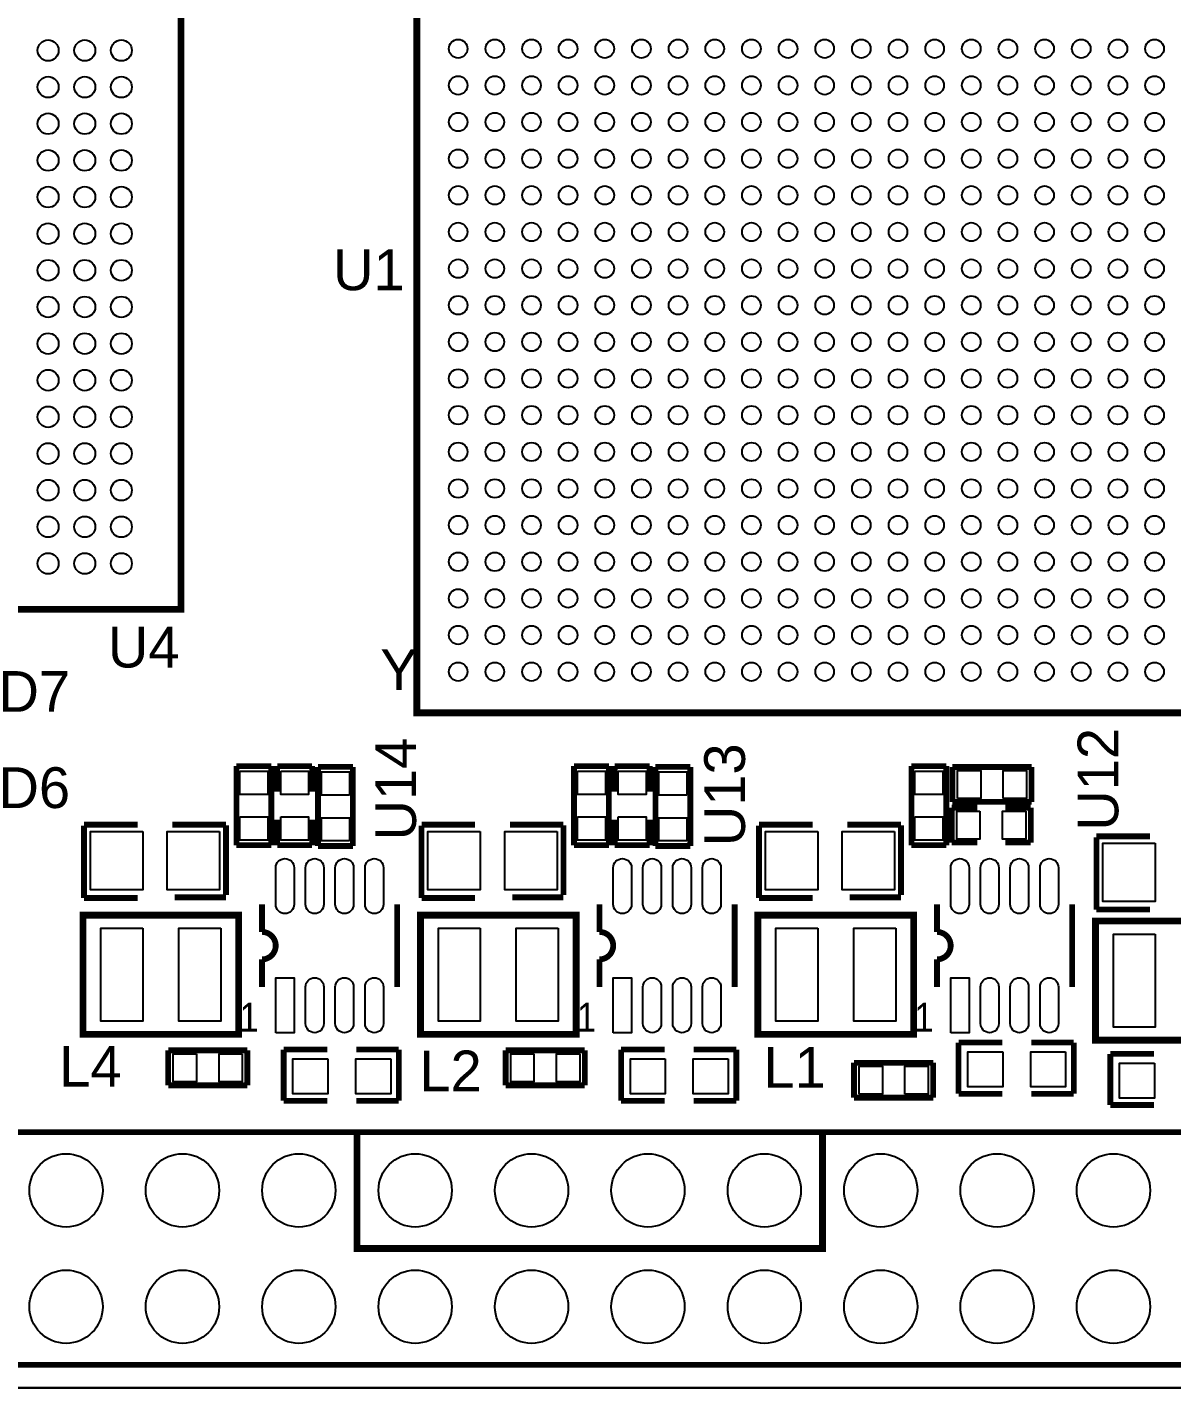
# Model space of a CAD drawing. Extents: x -38 to 87, y 0 to 70.
# Drawn here: x 21.72 to 46.7, y 0 to 29.7 of the extents above; entities that cross this region are included whole.
import ezdxf

# ---------------------------------------------------------------- set-up
doc = ezdxf.new("R2010")
doc.units = 0
for name, color, linetype in [('BG_OUTLINE', 7, 'CONTINUOUS'), ('BG_SILKSCREEN_TOP', 2, 'CONTINUOUS'), ('PG_SILKSCREEN_TOP', 2, 'CONTINUOUS'), ('PIN_TOP', 1, 'CONTINUOUS'), ('RD_SILKSCREEN_TOP', 177, 'CONTINUOUS')]:
    doc.layers.add(name, color=color, linetype=linetype)

msp = doc.modelspace()

# ---------------------------------------------------------------- linework, layer by layer
at = {"layer": 'BG_OUTLINE'}
msp.add_lwpolyline([(84.00001, 0, 0.414211), (85.000008, 0.999998), (85.000008, 54.999992, 0.414213), (84.00001, 55.99999), (0.999998, 55.99999, 0.414214), (0, 54.999992), (0, 0.999998, 0.414212), (0.999998, 0)], format="xyb", close=True, dxfattribs=at)
msp.add_lwpolyline([(84.00001, 0), (0.999998, 0)], dxfattribs=at)
at = {"layer": 'PG_SILKSCREEN_TOP'}
for points, const_width in [([(30.227499, 14.732508), (47.22749, 14.732508), (47.22749, 31.732499), (30.827497, 31.732499), (30.227499, 31.132501), (30.227499, 14.732508)], 0.150012), ([(16.077489, 16.994988), (16.077489, 30.395012), (16.677488, 30.99501), (25.077496, 30.99501), (25.077496, 16.994988), (16.077489, 16.994988)], 0.150012), ([(26.289, 13.571499), (26.289, 11.844299)], 0.127), ([(27.051, 13.571499), (26.289, 13.571499)], 0.127), ([(27.051, 11.844299), (27.051, 13.571499)], 0.127), ([(27.178, 13.571499), (27.178, 13.012699)], 0.127), ([(27.94, 13.571499), (27.178, 13.571499)], 0.127), ([(27.94, 13.012699), (27.94, 13.571499)], 0.127), ([(28.067, 13.555701), (28.067, 11.828501)], 0.127), ([(28.829, 13.555701), (28.067, 13.555701)], 0.127), ([(28.829, 11.828501), (28.829, 13.555701)], 0.127), ([(33.655, 13.571499), (33.655, 11.844299)], 0.127), ([(34.417, 13.571499), (33.655, 13.571499)], 0.127), ([(34.417, 11.844299), (34.417, 13.571499)], 0.127), ([(34.544, 13.571499), (34.544, 13.012699)], 0.127), ([(35.306, 13.571499), (34.544, 13.571499)], 0.127), ([(35.306, 13.012699), (35.306, 13.571499)], 0.127), ([(35.433, 13.555701), (35.433, 11.828501)], 0.127), ([(36.195, 13.555701), (35.433, 13.555701)], 0.127), ([(36.195, 11.828501), (36.195, 13.555701)], 0.127), ([(41.021, 13.571499), (41.021, 11.844299)], 0.127), ([(41.783, 13.571499), (41.021, 13.571499)], 0.127), ([(41.783, 11.844299), (41.783, 13.571499)], 0.127), ([(43.642559, 13.55344), (41.915359, 13.55344)], 0.127), ([(41.915359, 13.55344), (41.915359, 12.79144)], 0.127), ([(43.642559, 12.79144), (43.642559, 13.55344)], 0.127), ([(41.915359, 12.79144), (43.642559, 12.79144)], 0.127), ([(42.458361, 12.66444), (41.899561, 12.66444)], 0.127), ([(41.899561, 12.66444), (41.899561, 11.90244)], 0.127), ([(43.626761, 12.66444), (43.067961, 12.66444)], 0.127), ([(43.626761, 11.90244), (43.626761, 12.66444)], 0.127), ([(22.9616, 12.2936), (24.13, 12.2936)], 0.127), ([(22.9616, 10.6934), (22.9616, 12.2682)], 0.127), ([(26.0604, 12.2936), (24.892, 12.2936)], 0.127), ([(26.0604, 10.7569), (26.0604, 12.2809)], 0.127), ([(27.178, 12.403099), (27.178, 11.844299)], 0.127), ([(27.94, 11.844299), (27.94, 12.403099)], 0.127), ([(30.3276, 12.2936), (31.496, 12.2936)], 0.127), ([(30.3276, 10.6934), (30.3276, 12.2682)], 0.127), ([(33.4264, 12.2936), (32.258, 12.2936)], 0.127), ([(33.4264, 10.7569), (33.4264, 12.2809)], 0.127), ([(34.544, 12.403099), (34.544, 11.844299)], 0.127), ([(35.306, 11.844299), (35.306, 12.403099)], 0.127), ([(37.6936, 12.2936), (38.862, 12.2936)], 0.127), ([(37.6936, 10.6934), (37.6936, 12.2682)], 0.127), ([(40.7924, 12.2936), (39.624, 12.2936)], 0.127), ([(40.7924, 10.7569), (40.7924, 12.2809)], 0.127), ([(26.289, 11.844299), (27.051, 11.844299)], 0.127), ([(27.178, 11.844299), (27.94, 11.844299)], 0.127), ([(28.067, 11.828501), (28.829, 11.828501)], 0.127), ([(33.655, 11.844299), (34.417, 11.844299)], 0.127), ([(34.544, 11.844299), (35.306, 11.844299)], 0.127), ([(35.433, 11.828501), (36.195, 11.828501)], 0.127), ([(41.021, 11.844299), (41.783, 11.844299)], 0.127), ([(41.899561, 11.90244), (42.458361, 11.90244)], 0.127), ([(43.067961, 11.90244), (43.626761, 11.90244)], 0.127), ([(45.0596, 12.0396), (46.228, 12.0396)], 0.127), ([(45.0596, 10.4394), (45.0596, 12.0142)], 0.127), ([(24.13, 10.6934), (22.9616, 10.6934)], 0.127), ([(24.9428, 10.7061), (26.0604, 10.7061)], 0.127), ([(31.496, 10.6934), (30.3276, 10.6934)], 0.127), ([(32.3088, 10.7061), (33.4264, 10.7061)], 0.127), ([(38.862, 10.6934), (37.6936, 10.6934)], 0.127), ([(39.6748, 10.7061), (40.7924, 10.7061)], 0.127), ([(29.796207, 8.752103), (29.796207, 10.551897)], 0.127), ([(37.162207, 8.752103), (37.162207, 10.551897)], 0.127), ([(44.528207, 8.752103), (44.528207, 10.551897)], 0.127), ([(46.228, 10.4394), (45.0596, 10.4394)], 0.127), ([(26.337997, 10.316997), (22.938003, 10.316997), (22.938003, 7.717003), (26.337997, 7.717003), (26.337997, 10.316997)], 0.150012), ([(33.703997, 10.317023), (30.304003, 10.317023), (30.304003, 7.717003), (33.703997, 7.717003), (33.703997, 10.317023)], 0.150012), ([(41.069997, 10.316997), (37.670003, 10.316997), (37.670003, 7.717003), (41.069997, 7.717003), (41.069997, 10.316997)], 0.150012), ([(48.435997, 10.189997), (45.036003, 10.189997), (45.036003, 7.590003), (48.435997, 7.590003), (48.435997, 10.189997)], 0.150012), ([(26.845793, 9.352001), (26.845793, 8.752103)], 0.127), ([(34.211793, 9.352001), (34.211793, 8.752103)], 0.127), ([(41.577793, 9.352001), (41.577793, 8.752103)], 0.127), ([(24.798299, 7.366), (24.798299, 6.604)], 0.127), ([(26.525499, 7.366), (24.798299, 7.366)], 0.127), ([(26.525499, 6.604), (26.525499, 7.366)], 0.127), ([(27.3177, 7.38378), (28.2702, 7.38378)], 0.127), ([(27.3177, 6.26618), (27.3177, 7.38378)], 0.127), ([(29.8323, 7.38378), (28.9052, 7.38378)], 0.127), ([(29.8323, 6.26618), (29.8323, 7.38378)], 0.127), ([(32.164299, 7.366), (32.164299, 6.604)], 0.127), ([(33.891499, 7.366), (32.164299, 7.366)], 0.127), ([(33.891499, 6.604), (33.891499, 7.366)], 0.127), ([(34.6837, 7.38378), (35.6362, 7.38378)], 0.127), ([(34.6837, 6.26618), (34.6837, 7.38378)], 0.127), ([(37.1983, 7.38378), (36.2712, 7.38378)], 0.127), ([(37.1983, 6.26618), (37.1983, 7.38378)], 0.127), ([(42.0497, 7.53618), (43.0022, 7.53618)], 0.127), ([(42.0497, 6.41858), (42.0497, 7.53618)], 0.127), ([(44.5643, 7.53618), (43.6372, 7.53618)], 0.127), ([(44.5643, 6.41858), (44.5643, 7.53618)], 0.127), ([(41.495701, 7.09422), (39.768501, 7.09422)], 0.127), ([(39.768501, 7.09422), (39.768501, 6.33222)], 0.127), ([(41.495701, 6.33222), (41.495701, 7.09422)], 0.127), ([(45.361809, 7.2898), (46.314309, 7.2898)], 0.127), ([(45.361809, 6.1722), (45.361809, 7.2898)], 0.127), ([(24.798299, 6.604), (26.525499, 6.604)], 0.127), ([(32.164299, 6.604), (33.891499, 6.604)], 0.127), ([(28.2702, 6.26618), (27.3177, 6.26618)], 0.127), ([(28.9052, 6.26618), (29.8323, 6.26618)], 0.127), ([(35.6362, 6.26618), (34.6837, 6.26618)], 0.127), ([(36.2712, 6.26618), (37.1983, 6.26618)], 0.127), ([(39.768501, 6.33222), (41.495701, 6.33222)], 0.127), ([(43.0022, 6.41858), (42.0497, 6.41858)], 0.127), ([(43.6372, 6.41858), (44.5643, 6.41858)], 0.127), ([(46.314309, 6.1722), (45.361809, 6.1722)], 0.127), ([(8.600008, 5.579999), (59.400008, 5.579999)], 0.127), ([(39.080008, 5.579999), (39.080008, 3.039999), (28.920008, 3.039999), (28.920008, 5.579999)], 0.150012), ([(59.400008, 0.499999), (8.600008, 0.499999)], 0.127)]:
    msp.add_lwpolyline(points, dxfattribs=dict(at, const_width=const_width))
at = {"layer": 'PG_SILKSCREEN_TOP', "const_width": 0.127}
for points in [[(26.845793, 10.551897), (26.845793, 9.951999, -0.999915), (26.845793, 9.352001)], [(34.211793, 10.551897), (34.211793, 9.951999, -0.999915), (34.211793, 9.352001)], [(41.577793, 10.551897), (41.577793, 9.951999, -0.999915), (41.577793, 9.352001)]]:
    msp.add_lwpolyline(points, format="xyb", dxfattribs=at)
at = {"layer": 'PIN_TOP'}
for points in [[(26.3652, 13.462), (26.9748, 13.462), (26.9748, 12.954), (26.3652, 12.954)], [(27.2542, 13.462), (27.8638, 13.462), (27.8638, 12.954), (27.2542, 12.954)], [(28.7528, 12.938201), (28.1432, 12.938201), (28.1432, 13.446201), (28.7528, 13.446201)], [(33.7312, 13.462), (34.3408, 13.462), (34.3408, 12.954), (33.7312, 12.954)], [(34.6202, 13.462), (35.2298, 13.462), (35.2298, 12.954), (34.6202, 12.954)], [(36.1188, 12.938201), (35.5092, 12.938201), (35.5092, 13.446201), (36.1188, 13.446201)], [(41.0972, 13.462), (41.7068, 13.462), (41.7068, 12.954), (41.0972, 12.954)], [(42.024859, 12.86764), (42.024859, 13.47724), (42.532859, 13.47724), (42.532859, 12.86764)], [(43.02506, 12.86764), (43.02506, 13.47724), (43.53306, 13.47724), (43.53306, 12.86764)], [(42.51706, 12.58824), (42.51706, 11.97864), (42.00906, 11.97864), (42.00906, 12.58824)], [(43.517261, 12.58824), (43.517261, 11.97864), (43.009261, 11.97864), (43.009261, 12.58824)], [(26.3652, 12.461799), (26.9748, 12.461799), (26.9748, 11.953799), (26.3652, 11.953799)], [(27.2542, 12.461799), (27.8638, 12.461799), (27.8638, 11.953799), (27.2542, 11.953799)], [(28.7528, 11.938), (28.1432, 11.938), (28.1432, 12.446), (28.7528, 12.446)], [(33.7312, 12.461799), (34.3408, 12.461799), (34.3408, 11.953799), (33.7312, 11.953799)], [(34.6202, 12.461799), (35.2298, 12.461799), (35.2298, 11.953799), (34.6202, 11.953799)], [(36.1188, 11.938), (35.5092, 11.938), (35.5092, 12.446), (36.1188, 12.446)], [(41.0972, 12.461799), (41.7068, 12.461799), (41.7068, 11.953799), (41.0972, 11.953799)], [(24.2443, 12.1412), (24.2443, 10.8712), (23.1013, 10.8712), (23.1013, 12.1412)], [(25.9207, 12.1412), (25.9207, 10.8712), (24.7777, 10.8712), (24.7777, 12.1412)], [(31.6103, 12.1412), (31.6103, 10.8712), (30.4673, 10.8712), (30.4673, 12.1412)], [(33.2867, 12.1412), (33.2867, 10.8712), (32.1437, 10.8712), (32.1437, 12.1412)], [(38.9763, 12.1412), (38.9763, 10.8712), (37.8333, 10.8712), (37.8333, 12.1412)], [(40.6527, 12.1412), (40.6527, 10.8712), (39.5097, 10.8712), (39.5097, 12.1412)], [(46.3423, 11.8872), (46.3423, 10.6172), (45.1993, 10.6172), (45.1993, 11.8872)], [(24.245189, 10.033), (24.245189, 8.001), (23.330789, 8.001), (23.330789, 10.033)], [(25.945211, 10.033), (25.945211, 8.001), (25.030811, 8.001), (25.030811, 10.033)], [(31.611189, 10.033), (31.611189, 8.001), (30.696789, 8.001), (30.696789, 10.033)], [(33.311211, 10.033), (33.311211, 8.001), (32.396811, 8.001), (32.396811, 10.033)], [(38.977189, 10.033), (38.977189, 8.001), (38.062789, 8.001), (38.062789, 10.033)], [(40.677211, 10.033), (40.677211, 8.001), (39.762811, 8.001), (39.762811, 10.033)], [(46.343189, 9.906), (46.343189, 7.874), (45.428789, 7.874), (45.428789, 9.906)], [(27.145894, 7.752055), (27.145894, 8.951951), (27.545894, 8.951951), (27.545894, 7.752055)], [(34.511894, 7.752055), (34.511894, 8.951951), (34.911894, 8.951951), (34.911894, 7.752055)], [(41.877894, 7.752055), (41.877894, 8.951951), (42.277894, 8.951951), (42.277894, 7.752055)], [(25.415799, 7.2898), (25.415799, 6.6802), (24.907799, 6.6802), (24.907799, 7.2898)], [(26.416, 7.2898), (26.416, 6.6802), (25.908, 6.6802), (25.908, 7.2898)], [(28.2829, 7.18058), (28.2829, 6.41858), (27.5209, 6.41858), (27.5209, 7.18058)], [(29.6545, 7.18058), (29.6545, 6.41858), (28.8925, 6.41858), (28.8925, 7.18058)], [(32.781799, 7.2898), (32.781799, 6.6802), (32.273799, 6.6802), (32.273799, 7.2898)], [(33.782, 7.2898), (33.782, 6.6802), (33.274, 6.6802), (33.274, 7.2898)], [(35.6489, 7.18058), (35.6489, 6.41858), (34.8869, 6.41858), (34.8869, 7.18058)], [(37.0205, 7.18058), (37.0205, 6.41858), (36.2585, 6.41858), (36.2585, 7.18058)], [(43.0149, 7.33298), (43.0149, 6.57098), (42.2529, 6.57098), (42.2529, 7.33298)], [(44.3865, 7.33298), (44.3865, 6.57098), (43.6245, 6.57098), (43.6245, 7.33298)], [(39.878, 6.40842), (39.878, 7.01802), (40.386, 7.01802), (40.386, 6.40842)], [(40.878201, 6.40842), (40.878201, 7.01802), (41.386201, 7.01802), (41.386201, 6.40842)], [(46.327009, 7.0866), (46.327009, 6.3246), (45.565009, 6.3246), (45.565009, 7.0866)]]:
    msp.add_lwpolyline(points, close=True, dxfattribs=at)
for points in [[(27.545894, 11.351946), (27.545894, 10.552049, -1), (27.145894, 10.552049), (27.145894, 11.351946, -1)], [(28.195905, 11.351946), (28.195905, 10.552049, -1), (27.795906, 10.552049), (27.795906, 11.351946, -1)], [(28.846094, 11.351946), (28.846094, 10.552049, -1), (28.446095, 10.552049), (28.446095, 11.351946, -1)], [(29.496106, 11.351946), (29.496106, 10.552049, -1), (29.096106, 10.552049), (29.096106, 11.351946, -1)], [(34.911894, 11.351946), (34.911894, 10.552049, -1), (34.511894, 10.552049), (34.511894, 11.351946, -1)], [(35.561905, 11.351946), (35.561905, 10.552049, -1), (35.161906, 10.552049), (35.161906, 11.351946, -1)], [(36.212094, 11.351946), (36.212094, 10.552049, -1), (35.812095, 10.552049), (35.812095, 11.351946, -1)], [(36.862106, 11.351946), (36.862106, 10.552049, -1), (36.462106, 10.552049), (36.462106, 11.351946, -1)], [(42.277894, 11.351946), (42.277894, 10.552049, -1), (41.877894, 10.552049), (41.877894, 11.351946, -1)], [(42.927905, 11.351946), (42.927905, 10.552049, -1), (42.527906, 10.552049), (42.527906, 11.351946, -1)], [(43.578094, 11.351946), (43.578094, 10.552049, -1), (43.178095, 10.552049), (43.178095, 11.351946, -1)], [(44.228106, 11.351946), (44.228106, 10.552049, -1), (43.828106, 10.552049), (43.828106, 11.351946, -1)], [(28.195905, 8.751951), (28.195905, 7.952054, -1), (27.795906, 7.952054), (27.795906, 8.751951, -1)], [(28.846094, 8.751951), (28.846094, 7.952054, -1), (28.446095, 7.952054), (28.446095, 8.751951, -1)], [(29.496106, 8.751951), (29.496106, 7.952054, -1), (29.096106, 7.952054), (29.096106, 8.751951, -1)], [(35.561905, 8.751951), (35.561905, 7.952054, -1), (35.161906, 7.952054), (35.161906, 8.751951, -1)], [(36.212094, 8.751951), (36.212094, 7.952054, -1), (35.812095, 7.952054), (35.812095, 8.751951, -1)], [(36.862106, 8.751951), (36.862106, 7.952054, -1), (36.462106, 7.952054), (36.462106, 8.751951, -1)], [(42.927905, 8.751951), (42.927905, 7.952054, -1), (42.527906, 7.952054), (42.527906, 8.751951, -1)], [(43.578094, 8.751951), (43.578094, 7.952054, -1), (43.178095, 7.952054), (43.178095, 8.751951, -1)], [(44.228106, 8.751951), (44.228106, 7.952054, -1), (43.828106, 7.952054), (43.828106, 8.751951, -1)]]:
    msp.add_lwpolyline(points, format="xyb", close=True, dxfattribs=at)
for centre, radius in [((22.177502, 29.194989), 0.2286), ((22.9775, 29.194989), 0.2286), ((23.777499, 29.194989), 0.2286), ((31.127497, 29.232479), 0.2032), ((31.927495, 29.232479), 0.2032), ((32.727519, 29.232479), 0.2032), ((33.527517, 29.232479), 0.2032), ((34.327516, 29.232479), 0.2032), ((35.127514, 29.232479), 0.2032), ((35.927513, 29.232479), 0.2032), ((36.727511, 29.232479), 0.2032), ((37.527509, 29.232479), 0.2032), ((38.327508, 29.232479), 0.2032), ((39.127506, 29.232479), 0.2032), ((39.927505, 29.232479), 0.2032), ((40.727503, 29.232479), 0.2032), ((41.527501, 29.232479), 0.2032), ((42.3275, 29.232479), 0.2032), ((43.127498, 29.232479), 0.2032), ((43.927497, 29.232479), 0.2032), ((44.727495, 29.232479), 0.2032), ((45.527519, 29.232479), 0.2032), ((46.327517, 29.232479), 0.2032), ((22.177502, 28.39499), 0.2286), ((22.9775, 28.39499), 0.2286), ((23.777499, 28.39499), 0.2286), ((31.127497, 28.432481), 0.2032), ((31.927495, 28.432481), 0.2032), ((32.727519, 28.432481), 0.2032), ((33.527517, 28.432481), 0.2032), ((34.327516, 28.432481), 0.2032), ((35.127514, 28.432481), 0.2032), ((35.927513, 28.432481), 0.2032), ((36.727511, 28.432481), 0.2032), ((37.527509, 28.432481), 0.2032), ((38.327508, 28.432481), 0.2032), ((39.127506, 28.432481), 0.2032), ((39.927505, 28.432481), 0.2032), ((40.727503, 28.432481), 0.2032), ((41.527501, 28.432481), 0.2032), ((42.3275, 28.432481), 0.2032), ((43.127498, 28.432481), 0.2032), ((43.927497, 28.432481), 0.2032), ((44.727495, 28.432481), 0.2032), ((45.527519, 28.432481), 0.2032), ((46.327517, 28.432481), 0.2032), ((22.177502, 27.594992), 0.2286), ((22.9775, 27.594992), 0.2286), ((23.777499, 27.594992), 0.2286), ((31.127497, 27.632482), 0.2032), ((31.927495, 27.632482), 0.2032), ((32.727519, 27.632482), 0.2032), ((33.527517, 27.632482), 0.2032), ((34.327516, 27.632482), 0.2032), ((35.127514, 27.632482), 0.2032), ((35.927513, 27.632482), 0.2032), ((36.727511, 27.632482), 0.2032), ((37.527509, 27.632482), 0.2032), ((38.327508, 27.632482), 0.2032), ((39.127506, 27.632482), 0.2032), ((39.927505, 27.632482), 0.2032), ((40.727503, 27.632482), 0.2032), ((41.527501, 27.632482), 0.2032), ((42.3275, 27.632482), 0.2032), ((43.127498, 27.632482), 0.2032), ((43.927497, 27.632482), 0.2032), ((44.727495, 27.632482), 0.2032), ((45.527519, 27.632482), 0.2032), ((46.327517, 27.632482), 0.2032), ((31.127497, 26.832484), 0.2032), ((31.927495, 26.832484), 0.2032), ((32.727519, 26.832484), 0.2032), ((33.527517, 26.832484), 0.2032), ((34.327516, 26.832484), 0.2032), ((35.127514, 26.832484), 0.2032), ((35.927513, 26.832484), 0.2032), ((36.727511, 26.832484), 0.2032), ((37.527509, 26.832484), 0.2032), ((38.327508, 26.832484), 0.2032), ((39.127506, 26.832484), 0.2032), ((39.927505, 26.832484), 0.2032), ((40.727503, 26.832484), 0.2032), ((41.527501, 26.832484), 0.2032), ((42.3275, 26.832484), 0.2032), ((43.127498, 26.832484), 0.2032), ((43.927497, 26.832484), 0.2032), ((44.727495, 26.832484), 0.2032), ((45.527519, 26.832484), 0.2032), ((46.327517, 26.832484), 0.2032), ((22.177502, 26.794993), 0.2286), ((22.9775, 26.794993), 0.2286), ((23.777499, 26.794993), 0.2286), ((22.177502, 25.994995), 0.2286), ((22.9775, 25.994995), 0.2286), ((23.777499, 25.994995), 0.2286), ((31.127497, 26.032485), 0.2032), ((31.927495, 26.032485), 0.2032), ((32.727519, 26.032485), 0.2032), ((33.527517, 26.032485), 0.2032), ((34.327516, 26.032485), 0.2032), ((35.127514, 26.032485), 0.2032), ((35.927513, 26.032485), 0.2032), ((36.727511, 26.032485), 0.2032), ((37.527509, 26.032485), 0.2032), ((38.327508, 26.032485), 0.2032), ((39.127506, 26.032485), 0.2032), ((39.927505, 26.032485), 0.2032), ((40.727503, 26.032485), 0.2032), ((41.527501, 26.032485), 0.2032), ((42.3275, 26.032485), 0.2032), ((43.127498, 26.032485), 0.2032), ((43.927497, 26.032485), 0.2032), ((44.727495, 26.032485), 0.2032), ((45.527519, 26.032485), 0.2032), ((46.327517, 26.032485), 0.2032), ((22.177502, 25.194997), 0.2286), ((22.9775, 25.194997), 0.2286), ((23.777499, 25.194997), 0.2286), ((31.127497, 25.232487), 0.2032), ((31.927495, 25.232487), 0.2032), ((32.727519, 25.232487), 0.2032), ((33.527517, 25.232487), 0.2032), ((34.327516, 25.232487), 0.2032), ((35.127514, 25.232487), 0.2032), ((35.927513, 25.232487), 0.2032), ((36.727511, 25.232487), 0.2032), ((37.527509, 25.232487), 0.2032), ((38.327508, 25.232487), 0.2032), ((39.127506, 25.232487), 0.2032), ((39.927505, 25.232487), 0.2032), ((40.727503, 25.232487), 0.2032), ((41.527501, 25.232487), 0.2032), ((42.3275, 25.232487), 0.2032), ((43.127498, 25.232487), 0.2032), ((43.927497, 25.232487), 0.2032), ((44.727495, 25.232487), 0.2032), ((45.527519, 25.232487), 0.2032), ((46.327517, 25.232487), 0.2032), ((22.177502, 24.394998), 0.2286), ((22.9775, 24.394998), 0.2286), ((23.777499, 24.394998), 0.2286), ((31.127497, 24.432489), 0.2032), ((31.927495, 24.432489), 0.2032), ((32.727519, 24.432489), 0.2032), ((33.527517, 24.432489), 0.2032), ((34.327516, 24.432489), 0.2032), ((35.127514, 24.432489), 0.2032), ((35.927513, 24.432489), 0.2032), ((36.727511, 24.432489), 0.2032), ((37.527509, 24.432489), 0.2032), ((38.327508, 24.432489), 0.2032), ((39.127506, 24.432489), 0.2032), ((39.927505, 24.432489), 0.2032), ((40.727503, 24.432489), 0.2032), ((41.527501, 24.432489), 0.2032), ((42.3275, 24.432489), 0.2032), ((43.127498, 24.432489), 0.2032), ((43.927497, 24.432489), 0.2032), ((44.727495, 24.432489), 0.2032), ((45.527519, 24.432489), 0.2032), ((46.327517, 24.432489), 0.2032), ((22.177502, 23.595), 0.2286), ((22.9775, 23.595), 0.2286), ((23.777499, 23.595), 0.2286), ((31.127497, 23.63249), 0.2032), ((31.927495, 23.63249), 0.2032), ((32.727519, 23.63249), 0.2032), ((33.527517, 23.63249), 0.2032), ((34.327516, 23.63249), 0.2032), ((35.127514, 23.63249), 0.2032), ((35.927513, 23.63249), 0.2032), ((36.727511, 23.63249), 0.2032), ((37.527509, 23.63249), 0.2032), ((38.327508, 23.63249), 0.2032), ((39.127506, 23.63249), 0.2032), ((39.927505, 23.63249), 0.2032), ((40.727503, 23.63249), 0.2032), ((41.527501, 23.63249), 0.2032), ((42.3275, 23.63249), 0.2032), ((43.127498, 23.63249), 0.2032), ((43.927497, 23.63249), 0.2032), ((44.727495, 23.63249), 0.2032), ((45.527519, 23.63249), 0.2032), ((46.327517, 23.63249), 0.2032), ((22.177502, 22.795001), 0.2286), ((22.9775, 22.795001), 0.2286), ((23.777499, 22.795001), 0.2286), ((31.127497, 22.832492), 0.2032), ((31.927495, 22.832492), 0.2032), ((32.727519, 22.832492), 0.2032), ((33.527517, 22.832492), 0.2032), ((34.327516, 22.832492), 0.2032), ((35.127514, 22.832492), 0.2032), ((35.927513, 22.832492), 0.2032), ((36.727511, 22.832492), 0.2032), ((37.527509, 22.832492), 0.2032), ((38.327508, 22.832492), 0.2032), ((39.127506, 22.832492), 0.2032), ((39.927505, 22.832492), 0.2032), ((40.727503, 22.832492), 0.2032), ((41.527501, 22.832492), 0.2032), ((42.3275, 22.832492), 0.2032), ((43.127498, 22.832492), 0.2032), ((43.927497, 22.832492), 0.2032), ((44.727495, 22.832492), 0.2032), ((45.527519, 22.832492), 0.2032), ((46.327517, 22.832492), 0.2032), ((22.177502, 21.995003), 0.2286), ((22.9775, 21.995003), 0.2286), ((23.777499, 21.995003), 0.2286), ((31.127497, 22.032493), 0.2032), ((31.927495, 22.032493), 0.2032), ((32.727519, 22.032493), 0.2032), ((33.527517, 22.032493), 0.2032), ((34.327516, 22.032493), 0.2032), ((35.127514, 22.032493), 0.2032), ((35.927513, 22.032493), 0.2032), ((36.727511, 22.032493), 0.2032), ((37.527509, 22.032493), 0.2032), ((38.327508, 22.032493), 0.2032), ((39.127506, 22.032493), 0.2032), ((39.927505, 22.032493), 0.2032), ((40.727503, 22.032493), 0.2032), ((41.527501, 22.032493), 0.2032), ((42.3275, 22.032493), 0.2032), ((43.127498, 22.032493), 0.2032), ((43.927497, 22.032493), 0.2032), ((44.727495, 22.032493), 0.2032), ((45.527519, 22.032493), 0.2032), ((46.327517, 22.032493), 0.2032), ((22.177502, 21.195005), 0.2286), ((22.9775, 21.195005), 0.2286), ((23.777499, 21.195005), 0.2286), ((31.127497, 21.232495), 0.2032), ((31.927495, 21.232495), 0.2032), ((32.727519, 21.232495), 0.2032), ((33.527517, 21.232495), 0.2032), ((34.327516, 21.232495), 0.2032), ((35.127514, 21.232495), 0.2032), ((35.927513, 21.232495), 0.2032), ((36.727511, 21.232495), 0.2032), ((37.527509, 21.232495), 0.2032), ((38.327508, 21.232495), 0.2032), ((39.127506, 21.232495), 0.2032), ((39.927505, 21.232495), 0.2032), ((40.727503, 21.232495), 0.2032), ((41.527501, 21.232495), 0.2032), ((42.3275, 21.232495), 0.2032), ((43.127498, 21.232495), 0.2032), ((43.927497, 21.232495), 0.2032), ((44.727495, 21.232495), 0.2032), ((45.527519, 21.232495), 0.2032), ((46.327517, 21.232495), 0.2032), ((22.177502, 20.395006), 0.2286), ((22.9775, 20.395006), 0.2286), ((23.777499, 20.395006), 0.2286), ((31.127497, 20.432497), 0.2032), ((31.927495, 20.432497), 0.2032), ((32.727519, 20.432497), 0.2032), ((33.527517, 20.432497), 0.2032), ((34.327516, 20.432497), 0.2032), ((35.127514, 20.432497), 0.2032), ((35.927513, 20.432497), 0.2032), ((36.727511, 20.432497), 0.2032), ((37.527509, 20.432497), 0.2032), ((38.327508, 20.432497), 0.2032), ((39.127506, 20.432497), 0.2032), ((39.927505, 20.432497), 0.2032), ((40.727503, 20.432497), 0.2032), ((41.527501, 20.432497), 0.2032), ((42.3275, 20.432497), 0.2032), ((43.127498, 20.432497), 0.2032), ((43.927497, 20.432497), 0.2032), ((44.727495, 20.432497), 0.2032), ((45.527519, 20.432497), 0.2032), ((46.327517, 20.432497), 0.2032), ((22.177502, 19.595008), 0.2286), ((22.9775, 19.595008), 0.2286), ((23.777499, 19.595008), 0.2286), ((31.127497, 19.632498), 0.2032), ((31.927495, 19.632498), 0.2032), ((32.727519, 19.632498), 0.2032), ((33.527517, 19.632498), 0.2032), ((34.327516, 19.632498), 0.2032), ((35.127514, 19.632498), 0.2032), ((35.927513, 19.632498), 0.2032), ((36.727511, 19.632498), 0.2032), ((37.527509, 19.632498), 0.2032), ((38.327508, 19.632498), 0.2032), ((39.127506, 19.632498), 0.2032), ((39.927505, 19.632498), 0.2032), ((40.727503, 19.632498), 0.2032), ((41.527501, 19.632498), 0.2032), ((42.3275, 19.632498), 0.2032), ((43.127498, 19.632498), 0.2032), ((43.927497, 19.632498), 0.2032), ((44.727495, 19.632498), 0.2032), ((45.527519, 19.632498), 0.2032), ((46.327517, 19.632498), 0.2032), ((22.177502, 18.795009), 0.2286), ((22.9775, 18.795009), 0.2286), ((23.777499, 18.795009), 0.2286), ((31.127497, 18.8325), 0.2032), ((31.927495, 18.8325), 0.2032), ((32.727519, 18.8325), 0.2032), ((33.527517, 18.8325), 0.2032), ((34.327516, 18.8325), 0.2032), ((35.127514, 18.8325), 0.2032), ((35.927513, 18.8325), 0.2032), ((36.727511, 18.8325), 0.2032), ((37.527509, 18.8325), 0.2032), ((38.327508, 18.8325), 0.2032), ((39.127506, 18.8325), 0.2032), ((39.927505, 18.8325), 0.2032), ((40.727503, 18.8325), 0.2032), ((41.527501, 18.8325), 0.2032), ((42.3275, 18.8325), 0.2032), ((43.127498, 18.8325), 0.2032), ((43.927497, 18.8325), 0.2032), ((44.727495, 18.8325), 0.2032), ((45.527519, 18.8325), 0.2032), ((46.327517, 18.8325), 0.2032), ((22.177502, 17.995011), 0.2286), ((22.9775, 17.995011), 0.2286), ((23.777499, 17.995011), 0.2286), ((31.127497, 18.032501), 0.2032), ((31.927495, 18.032501), 0.2032), ((32.727519, 18.032501), 0.2032), ((33.527517, 18.032501), 0.2032), ((34.327516, 18.032501), 0.2032), ((35.127514, 18.032501), 0.2032), ((35.927513, 18.032501), 0.2032), ((36.727511, 18.032501), 0.2032), ((37.527509, 18.032501), 0.2032), ((38.327508, 18.032501), 0.2032), ((39.127506, 18.032501), 0.2032), ((39.927505, 18.032501), 0.2032), ((40.727503, 18.032501), 0.2032), ((41.527501, 18.032501), 0.2032), ((42.3275, 18.032501), 0.2032), ((43.127498, 18.032501), 0.2032), ((43.927497, 18.032501), 0.2032), ((44.727495, 18.032501), 0.2032), ((45.527519, 18.032501), 0.2032), ((46.327517, 18.032501), 0.2032), ((31.127497, 17.232503), 0.2032), ((31.927495, 17.232503), 0.2032), ((32.727519, 17.232503), 0.2032), ((33.527517, 17.232503), 0.2032), ((34.327516, 17.232503), 0.2032), ((35.127514, 17.232503), 0.2032), ((35.927513, 17.232503), 0.2032), ((36.727511, 17.232503), 0.2032), ((37.527509, 17.232503), 0.2032), ((38.327508, 17.232503), 0.2032), ((39.127506, 17.232503), 0.2032), ((39.927505, 17.232503), 0.2032), ((40.727503, 17.232503), 0.2032), ((41.527501, 17.232503), 0.2032), ((42.3275, 17.232503), 0.2032), ((43.127498, 17.232503), 0.2032), ((43.927497, 17.232503), 0.2032), ((44.727495, 17.232503), 0.2032), ((45.527519, 17.232503), 0.2032), ((46.327517, 17.232503), 0.2032), ((31.127497, 16.432479), 0.2032), ((31.927495, 16.432479), 0.2032), ((32.727519, 16.432479), 0.2032), ((33.527517, 16.432479), 0.2032), ((34.327516, 16.432479), 0.2032), ((35.127514, 16.432479), 0.2032), ((35.927513, 16.432479), 0.2032), ((36.727511, 16.432479), 0.2032), ((37.527509, 16.432479), 0.2032), ((38.327508, 16.432479), 0.2032), ((39.127506, 16.432479), 0.2032), ((39.927505, 16.432479), 0.2032), ((40.727503, 16.432479), 0.2032), ((41.527501, 16.432479), 0.2032), ((42.3275, 16.432479), 0.2032), ((43.127498, 16.432479), 0.2032), ((43.927497, 16.432479), 0.2032), ((44.727495, 16.432479), 0.2032), ((45.527519, 16.432479), 0.2032), ((46.327517, 16.432479), 0.2032), ((31.127497, 15.632481), 0.2032), ((31.927495, 15.632481), 0.2032), ((32.727519, 15.632481), 0.2032), ((33.527517, 15.632481), 0.2032), ((34.327516, 15.632481), 0.2032), ((35.127514, 15.632481), 0.2032), ((35.927513, 15.632481), 0.2032), ((36.727511, 15.632481), 0.2032), ((37.527509, 15.632481), 0.2032), ((38.327508, 15.632481), 0.2032), ((39.127506, 15.632481), 0.2032), ((39.927505, 15.632481), 0.2032), ((40.727503, 15.632481), 0.2032), ((41.527501, 15.632481), 0.2032), ((42.3275, 15.632481), 0.2032), ((43.127498, 15.632481), 0.2032), ((43.927497, 15.632481), 0.2032), ((44.727495, 15.632481), 0.2032), ((45.527519, 15.632481), 0.2032), ((46.327517, 15.632481), 0.2032), ((22.570008, 4.309999), 0.799948), ((25.110008, 4.309999), 0.799948), ((27.650008, 4.309999), 0.799948), ((30.190008, 4.309999), 0.799948), ((32.730008, 4.309999), 0.799948), ((35.270008, 4.309999), 0.799948), ((37.810008, 4.309999), 0.799948), ((40.350008, 4.309999), 0.799948), ((42.890008, 4.309999), 0.799948), ((45.430008, 4.309999), 0.799948), ((22.570008, 1.769999), 0.799948), ((25.110008, 1.769999), 0.799948), ((27.650008, 1.769999), 0.799948), ((30.190008, 1.769999), 0.799948), ((32.730008, 1.769999), 0.799948), ((35.270008, 1.769999), 0.799948), ((37.810008, 1.769999), 0.799948), ((40.350008, 1.769999), 0.799948), ((42.890008, 1.769999), 0.799948), ((45.430008, 1.769999), 0.799948)]:
    msp.add_circle(centre, radius, dxfattribs=at)

# ---------------------------------------------------------------- texts
at = {"layer": 'BG_SILKSCREEN_TOP', "width": 0.88}
for p in [(26.356107, 7.772095), (33.722107, 7.772095), (41.088107, 7.772095)]:
    msp.add_text('1', height=0.635, dxfattribs=at).set_placement(p)
at = {"layer": 'PG_SILKSCREEN_TOP', "width": 1.028571}
msp.add_text('Y', height=0.889, dxfattribs=at).set_placement((29.4275, 15.232507))
at = {"layer": 'RD_SILKSCREEN_TOP', "width": 1.028571}
for s, p in [('U1', (28.3972, 23.960658)), ('U4', (23.4823, 15.723438)), ('D7', (21.094675, 14.756486)), ('D6', (21.094675, 12.656388)), ('L4', (22.42058, 6.574358)), ('L1', (37.79012, 6.548958)), ('L2', (30.28188, 6.472758))]:
    msp.add_text(s, height=0.889, dxfattribs=at).set_placement(p)
for s, p in [('U12', (45.536282, 12.16152)), ('U14', (30.207382, 11.94816)), ('U13', (37.387962, 11.8237))]:
    msp.add_text(s, height=0.889, rotation=90, dxfattribs=at).set_placement(p)

doc.saveas('drawing.dxf')
